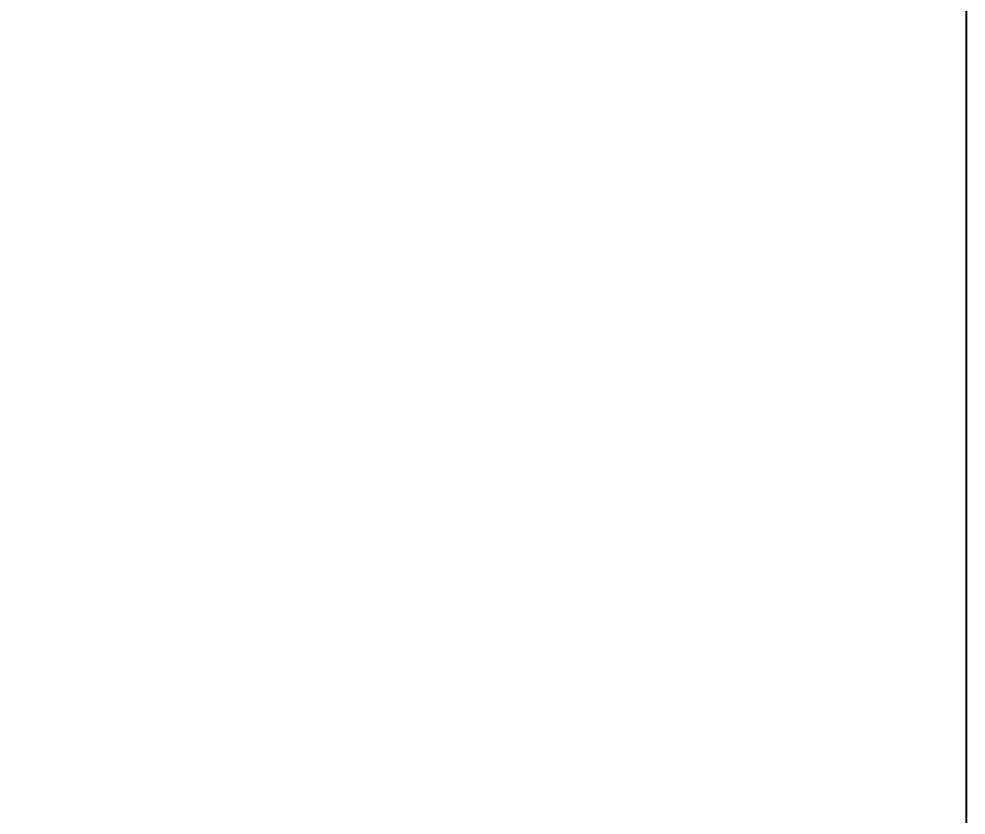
# Model space of a CAD drawing. Extents: x 0 to 420, y 0 to 297.
# Drawn here: x 122.61 to 143.03, y 176.15 to 193.32 of the extents above; entities that cross this region are included whole.
import ezdxf

# ---------------------------------------------------------------- set-up
doc = ezdxf.new("R2010")
doc.units = 0
doc.header["$LTSCALE"] = 23.1
doc.layers.add('10000_FRONT', color=7, linetype='CONTINUOUS')
doc.layers.add('10100_DIM_FRONT', color=7, linetype='CONTINUOUS')
doc.styles.get("Standard").update_dxf_attribs({"font": 'txt', "width": 0.8})
doc.dimstyles.new('DIMSTYLE_1', dxfattribs={"dimtxt": 3.5, "dimasz": 3.5, "dimexe": 0.18, "dimexo": 0.0625, "dimgap": 0.09, "dimtad": 1, "dimtxsty": 'STANDARD', "dimcen": 0.09, "dimazin": 3, "dimtp": 0.05, "dimtm": 0.05, "dimtfac": 1, "dimtofl": 0, "dimtmove": 0, "dimatfit": 3, "dimtolj": 1})

# ---------------------------------------------------------------- blocks, each defined once
blk = doc.blocks.new('*D0')
at = {"layer": '10100_DIM_FRONT', "linetype": 'CONTINUOUS'}
for p, q in [((107.530749, 192.195968), (107.530749, 134.211085)), ((143.030749, 192.195968), (143.030749, 134.211085)), ((107.530749, 136.211085), (125.280749, 136.211085)), ((143.030749, 136.211085), (125.280749, 136.211085))]:
    blk.add_line(p, q, dxfattribs=at)
for points in [[(111.030749, 136.711085), (107.530749, 136.211085), (111.030749, 135.711085)], [(139.530749, 135.711085), (143.030749, 136.211085), (139.530749, 136.711085)]]:
    blk.add_solid(points, dxfattribs=at)
at = {"layer": '10100_DIM_FRONT', "linetype": 'CONTINUOUS', "width": 0.678571}
blk.add_text('35,5', height=3.5, dxfattribs=at).set_placement((121.450091, 137.086085))
blk = doc.blocks.new('*D1')
at = {"layer": '10100_DIM_FRONT', "linetype": 'CONTINUOUS'}
for p, q in [((143.030749, 192.195968), (143.030749, 124.458443)), ((99.530757, 151.746968), (99.530757, 124.458443)), ((99.530757, 126.458443), (121.280753, 126.458443)), ((143.030749, 126.458443), (121.280753, 126.458443))]:
    blk.add_line(p, q, dxfattribs=at)
for points in [[(103.030757, 126.958443), (99.530757, 126.458443), (103.030757, 125.958443)], [(139.530749, 125.958443), (143.030749, 126.458443), (139.530749, 126.958443)]]:
    blk.add_solid(points, dxfattribs=at)
at = {"layer": '10100_DIM_FRONT', "linetype": 'CONTINUOUS', "width": 0.696429}
blk.add_text('43,5', height=3.5, dxfattribs=at).set_placement((117.247464, 127.333443))

msp = doc.modelspace()

# ---------------------------------------------------------------- linework, layer by layer
at = {"layer": '10000_FRONT', "color": 7, "linetype": 'CONTINUOUS'}
msp.add_line((143.031, 237.197), (143.031, 147.197), dxfattribs=at)

# ---------------------------------------------------------------- dimensions: what is measured, and where the dimension line sits
at = {"layer": '10100_DIM_FRONT', "linetype": 'CONTINUOUS'}
for base, p1, text, picture, middle in [((143.031, 126.458), (99.531, 151.747), '43,5', '*D1', (122.122, 129.083)), ((143.031, 136.211), (107.531, 192.196), '35,5', '*D0', (126.2, 138.836))]:
    dim = msp.add_linear_dim(base=base, p1=p1, p2=(143.031, 192.196), text=text, dimstyle='DIMSTYLE_1', dxfattribs=at)
    dim.commit()
    dim.dimension.update_dxf_attribs({"geometry": picture, "text_midpoint": middle, "dimtype": 160})

doc.saveas('drawing.dxf')
